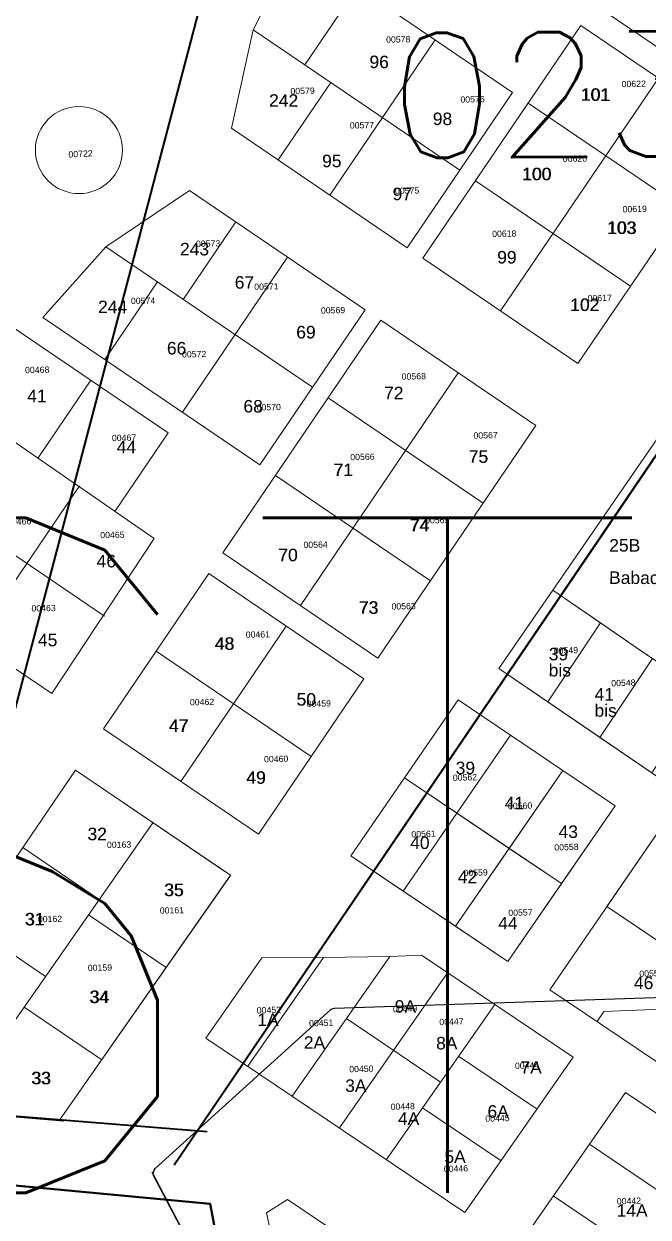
# Model space of a CAD drawing. Header units: metres. Extents: x 251686 to 255059, y 1627526 to 1631912.
# Drawn here: x 253433.3 to 253533.2, y 1629610.8 to 1629801.7 of the extents above; entities that cross this region are included whole.
import ezdxf
from ezdxf.enums import TextEntityAlignment as Align

# ---------------------------------------------------------------- set-up
doc = ezdxf.new("R2010")
doc.units = ezdxf.units.M
doc.header["$MEASUREMENT"] = 0
for name, color, linetype, lineweight in [('90kw', 7, 'Continuous', 0), ('Cotation Surface1', 1, 'Continuous', 0), ('Limite TF', 7, 'Continuous', 0)]:
    doc.layers.add(name, color=color, linetype=linetype, lineweight=lineweight)
for name, color, linetype in [('limites_parcelles', 7, 'Continuous'), ('limites_sections', 7, 'Continuous'), ('limites_tf', 7, 'Continuous'), ('numero_lot', 7, 'Continuous'), ('numero_parcelle', 7, 'Continuous')]:
    doc.layers.add(name, color=color, linetype=linetype)
doc.styles.add('Style-Arial', font='arial.ttf')
doc.styles.add('Style-ITALICS', font='ITALICS.shx')
doc.styles.add('Style-txt', font='txt.shx')
doc.styles.add('Style-WORKING', font='WORKING.shx')

# ---------------------------------------------------------------- blocks, each defined once
blk = doc.blocks.new('*U123')
at = {"layer": 'Limite TF', "color": 5, "linetype": 'Continuous', "lineweight": 30}
for p, q in [((-62.587037, 102.541689, -0.00005), (0.880096, 103.541451, -0.00005)), ((-91.699421, 77.433018, -0.00005), (-63.229048, 102.295039, -0.00005)), ((-92.28389, 76.922625, -0.00005), (-40.921564, -24.982557, -0.00005)), ((-40.946358, -24.933364, -0.00005), (-91.934646, 76.229708, -0.00005))]:
    blk.add_line(p, q, dxfattribs=at)
at = {"layer": 'Limite TF', "color": 5, "linetype": 'Continuous', "lineweight": 30, "extrusion": (0, 0, -1)}
for centre, start, end in [((62.571286, 101.541813, 0.00005), 48.870607, 89.097526), ((91.041659, 76.679792, 0.00005), 333.250948, 48.870607)]:
    blk.add_arc(centre, 1, start, end, dxfattribs=at)

msp = doc.modelspace()

# ---------------------------------------------------------------- linework, layer by layer
at = {"layer": 'Cotation Surface1', "color": 1, "linetype": 'Continuous', "lineweight": 13}
msp.add_circle((253442.150821, 1629781.510868, -0.00002), 6.966503, dxfattribs=at)
at = {"layer": 'limites_parcelles', "color": 7, "linetype": 'Continuous', "lineweight": 0}
for p, q in [((253470.020991, 1629800.768125), (253476.789866, 1629814.303794)), ((253476.789866, 1629814.303794), (253511.534969, 1629790.708295)), ((253486.713594, 1629807.55795), (253478.290781, 1629795.151255)), ((253524.694671, 1629804.738911), (253549.514046, 1629787.889263)), ((253466.554049, 1629784.99053), (253470.020991, 1629800.768125)), ((253470.020987, 1629800.767125), (253503.107145, 1629778.298618)), ((253522.441716, 1629801.429017), (253497.167244, 1629764.199955)), ((253522.443716, 1629801.42901), (253547.263091, 1629784.579362)), ((253499.124282, 1629799.133122), (253482.274634, 1629774.313747)), ((253482.427674, 1629792.342312), (253474.00084, 1629779.929632)), ((253534.852403, 1629793.00419), (253509.577932, 1629755.775127)), ((253511.534969, 1629790.708295), (253494.685321, 1629765.88892)), ((253514.017888, 1629789.018326), (253538.837263, 1629772.168679)), ((253494.685321, 1629765.88892), (253466.554049, 1629784.99053)), ((253547.263091, 1629784.579362), (253521.988619, 1629747.3503)), ((253509.338473, 1629698.538998), (253566.49598, 1629781.637291)), ((253446.435491, 1629766.022986), (253459.818197, 1629775.064766)), ((253459.818197, 1629775.064766), (253487.949469, 1629755.963155)), ((253505.593061, 1629776.607639), (253530.412436, 1629759.757991)), ((253467.264988, 1629770.003868), (253458.841171, 1629757.596177)), ((253436.354718, 1629754.73928), (253446.435491, 1629766.022986)), ((253446.433484, 1629766.020993), (253479.522646, 1629743.553475)), ((253475.538782, 1629764.387983), (253458.689134, 1629739.568608)), ((253497.167237, 1629764.197955), (253521.986612, 1629747.348307)), ((253454.704278, 1629760.405119), (253446.278447, 1629747.993435)), ((253487.949469, 1629755.963155), (253471.099822, 1629731.14378)), ((253471.099822, 1629731.14378), (253436.354718, 1629754.73928)), ((253465.158921, 1629717.045121), (253490.433392, 1629754.274183)), ((253490.433392, 1629754.274183), (253515.252767, 1629737.424536)), ((253509.338473, 1629698.538998), (253548.736301, 1629755.817428)), ((253431.618797, 1629753.106355), (253456.438172, 1629736.256707)), ((253444.02848, 1629744.680531), (253435.603657, 1629732.270843)), ((253477.568605, 1629708.619297), (253502.843076, 1629745.848359)), ((253506.822936, 1629725.012866), (253482.013561, 1629741.862478)), ((253515.252767, 1629737.424536), (253489.968296, 1629700.195509)), ((253429.807804, 1629736.202778), (253454.187181, 1629719.354717)), ((253456.439168, 1629736.255703), (253447.909789, 1629723.692392)), ((253498.395116, 1629712.60419), (253473.585741, 1629729.453801)), ((253442.217488, 1629727.776954), (253425.36784, 1629702.957579)), ((253421.380987, 1629723.795098), (253446.210362, 1629706.945414)), ((253454.187181, 1629719.354717), (253437.787531, 1629694.533719)), ((253489.968296, 1629700.195509), (253465.158921, 1629717.045121)), ((253446.056307, 1629688.912852), (253462.905955, 1629713.732227)), ((253462.906958, 1629713.733224), (253487.726333, 1629696.883576)), ((253412.958156, 1629711.383403), (253437.787531, 1629694.533719)), ((253517.974369, 1629711.094714), (253520.518081, 1629709.344353)), ((253517.974369, 1629711.094714), (253533.020396, 1629700.742891)), ((253458.466994, 1629680.488025), (253475.316642, 1629705.3074)), ((253525.614385, 1629705.838304), (253517.141973, 1629693.214417)), ((253454.481131, 1629701.32254), (253479.300506, 1629684.472892)), ((253580.015877, 1629669.20456), (253533.020396, 1629700.742891)), ((253533.934756, 1629700.129195), (253525.477006, 1629687.527153)), ((253487.726333, 1629696.883576), (253470.876685, 1629672.064201)), ((253570.799451, 1629656.602177), (253509.338473, 1629698.538998)), ((253485.665668, 1629668.570482), (253502.821195, 1629693.512001)), ((253502.821195, 1629693.512001), (253527.927647, 1629676.598764)), ((253470.876685, 1629672.064201), (253446.05731, 1629688.913849)), ((253494.034485, 1629662.932736), (253511.190013, 1629687.874255)), ((253570.799451, 1629656.602177), (253525.216609, 1629687.705116)), ((253405.800125, 1629629.615694), (253441.569436, 1629682.303996)), ((253441.569436, 1629682.303996), (253465.801268, 1629665.859471)), ((253441.569436, 1629682.303996), (253466.389642, 1629665.460181)), ((253502.403302, 1629657.29499), (253519.55883, 1629682.23651)), ((253494.243431, 1629681.041241), (253519.349884, 1629664.128005)), ((253510.77212, 1629651.657245), (253527.927647, 1629676.598764)), ((253453.973109, 1629673.875194), (253421.743257, 1629627.683165)), ((253517.467174, 1629647.147048), (253534.622701, 1629672.088568)), ((253433.145601, 1629669.891305), (253445.393694, 1629661.579065)), ((253485.665668, 1629668.570482), (253510.77212, 1629651.657245)), ((253466.389642, 1629665.460181), (253439.057336, 1629626.287694)), ((253466.382796, 1629665.45037), (253439.057336, 1629626.287694)), ((253443.677808, 1629659.119239), (253456.088503, 1629650.696412)), ((253526.616788, 1629660.449192), (253563.560813, 1629635.561445)), ((253424.72277, 1629657.47961), (253436.810257, 1629649.27695)), ((253481.290547, 1629652.284644), (253469.160956, 1629634.910445)), ((253491.870291, 1629652.456177), (253476.275103, 1629630.117922)), ((253501.138117, 1629649.867209), (253483.807729, 1629625.043486)), ((253517.467174, 1629647.147048), (253554.540843, 1629622.171965)), ((253433.376483, 1629644.356306), (253445.787177, 1629635.933478)), ((253508.670743, 1629644.792773), (253491.340355, 1629619.96905)), ((253484.940297, 1629642.529784), (253500.005549, 1629632.380911)), ((253462.465288, 1629639.421055), (253503.894732, 1629611.511656)), ((253502.893947, 1629636.518198), (253515.448324, 1629628.060805)), ((253529.594705, 1629630.697117), (253512.264317, 1629605.873394)), ((253529.594705, 1629630.697117), (253623.333241, 1629567.549124)), ((253405.380902, 1629629.000202), (253439.751154, 1629626.236191)), ((253497.117151, 1629628.243624), (253509.671528, 1629619.78623)), ((253523.817909, 1629622.422542), (253536.372286, 1629613.965149)), ((253472.171783, 1629611.452691), (253475.486884, 1629613.556357)), ((253475.486884, 1629613.556357), (253517.387325, 1629585.564088)), ((253518.041113, 1629614.147968), (253530.59549, 1629605.690574)), ((253519.694295, 1629396.460732), (253472.171783, 1629611.452691))]:
    msp.add_line(p, q, dxfattribs=at)
at = {"layer": 'limites_parcelles', "color": 7, "lineweight": 0, "flags": 128}
for points in [[(253509.338473, 1629698.538998), (253517.141973, 1629693.214417), (253525.614385, 1629705.838304), (253520.518203, 1629709.34453), (253520.518081, 1629709.344353), (253517.974575, 1629711.094572), (253509.338473, 1629698.538998)], [(253525.216476, 1629687.704921), (253525.216609, 1629687.705116), (253525.477137, 1629687.527348), (253533.934756, 1629700.129195), (253533.934791, 1629700.129247), (253533.020396, 1629700.742891), (253525.614385, 1629705.838304), (253517.141973, 1629693.214417), (253525.216476, 1629687.704921)], [(253525.477138, 1629687.527347), (253533.8124, 1629681.839875), (253542.313064, 1629694.506648), (253533.934791, 1629700.129247), (253533.934756, 1629700.129195), (253525.477137, 1629687.527348), (253525.477138, 1629687.527347)]]:
    msp.add_lwpolyline(points, close=True, dxfattribs=at)
at = {"layer": 'limites_parcelles', "color": 7, "linetype": 'Continuous', "lineweight": 0, "flags": 128}
msp.add_lwpolyline([(253496.953904, 1629652.685949), (253521.22512, 1629636.335379), (253503.894732, 1629611.511656), (253462.465288, 1629639.421055), (253471.418081, 1629652.244868), (253481.290547, 1629652.284644), (253491.870291, 1629652.456177), (253496.953904, 1629652.685949)], close=True, dxfattribs=at)
msp.add_lwpolyline([(253568.202059, 1629649.467466), (253554.096803, 1629644.455016), (253545.825239, 1629644.45135), (253526.139929, 1629643.673733), (253525.042144, 1629642.044086)], dxfattribs=at)
at = {"layer": 'limites_parcelles', "color": 7, "linetype": 'Continuous', "lineweight": 0}
for p in [(253529.411172, 1629727.721899), (253529.411172, 1629727.721899), (253529.411172, 1629727.721899), (253529.411172, 1629727.721899), (253529.411172, 1629727.721899), (253523.692773, 1629719.408811), (253523.692773, 1629719.408811), (253523.692773, 1629719.408811), (253523.692773, 1629719.408811), (253523.692773, 1629719.408811), (253517.974369, 1629711.094714), (253517.974369, 1629711.094714), (253517.974369, 1629711.094714), (253517.974369, 1629711.094714), (253517.974369, 1629711.094714), (253533.020396, 1629700.742891)]:
    msp.add_point(p, dxfattribs=at)
at = {"layer": 'limites_parcelles', "color": 7, "lineweight": 0}
for points in [[(253502.821195, 1629693.512001), (253494.243431, 1629681.041241), (253502.612249, 1629675.403496), (253511.190013, 1629687.874255)], [(253510.981066, 1629669.76575), (253519.55883, 1629682.23651), (253511.190013, 1629687.874255), (253502.612249, 1629675.403496)], [(253519.349884, 1629664.128005), (253527.927647, 1629676.598764), (253519.55883, 1629682.23651), (253510.981066, 1629669.76575)], [(253494.243431, 1629681.041241), (253485.665668, 1629668.570482), (253494.034485, 1629662.932736), (253502.612249, 1629675.403496)], [(253502.612249, 1629675.403496), (253494.034485, 1629662.932736), (253502.403302, 1629657.29499), (253510.981066, 1629669.76575)], [(253534.622701, 1629672.088568), (253526.616788, 1629660.449192), (253539.170014, 1629651.992574), (253547.175927, 1629663.63195)], [(253510.77212, 1629651.657245), (253519.349884, 1629664.128005), (253510.981066, 1629669.76575), (253502.403302, 1629657.29499)]]:
    msp.add_3dface(points, dxfattribs=at)
at = {"layer": 'limites_sections', "color": 112, "linetype": 'Continuous', "lineweight": 40, "flags": 128}
for points in [[(253292.368569, 1629875.259507), (253349.874626, 1629905.007271), (253520.677582, 1630008.003458), (253667.019158, 1630061.048467), (253786.496524, 1630083.300136), (253799.369555, 1630038.162516), (253856.42032, 1629838.716605), (253798.767932, 1629726.383844), (253582.750222, 1629367.142066), (253514.635914, 1629393.291819), (253503.680442, 1629399.747351), (253463.160636, 1629612.887361), (253394.946971, 1629619.275828), (253335.500213, 1629603.463117), (253325.488232, 1629598.583625), (253296.433833, 1629591.041829)], [(253296.433833, 1629591.041829), (253325.488232, 1629598.583625), (253335.489313, 1629603.43379), (253394.946971, 1629619.275828), (253463.160636, 1629612.887361), (253503.680442, 1629399.747351), (253514.635914, 1629393.291819), (253582.750222, 1629367.142066), (253645.724376, 1629332.796864), (253610.604382, 1629237.232821), (253568.742349, 1629208.536363), (253491.693527, 1628988.971109)]]:
    msp.add_lwpolyline(points, dxfattribs=at)
at = {"layer": 'limites_tf', "color": 5, "linetype": 'Continuous', "lineweight": 40}
for p, q in [((253630.604444, 1629874.22494), (253457.380163, 1629619.083327)), ((253431.745376, 1629691.175495), (253479.239529, 1629871.862331)), ((253626.469739, 1629868.134942), (253457.380163, 1629619.083327)), ((253462.67462, 1629624.38348), (253398.142969, 1629629.586318)), ((253405.380902, 1629629.000202), (253439.751154, 1629626.236191))]:
    msp.add_line(p, q, dxfattribs=at)

# ---------------------------------------------------------------- block references
at = {"layer": 'limites_tf', "color": 5, "linetype": 'Continuous', "lineweight": 30, "rotation": 1.03}
msp.add_blockref('*U123', (253547.439401, 1629542.77068, 0.00005), dxfattribs=at)

# ---------------------------------------------------------------- texts
at = {"layer": '90kw', "color": 7, "linetype": 'Continuous', "lineweight": 0, "insert": (252408.858466, 1629604.350908), "char_height": 108, "attachment_point": 7, "line_spacing_factor": 0.72, "style": 'Style-WORKING'}
msp.add_mtext('\\FSTANDARD;\\T1.000;RUFISQUE OUEST', dxfattribs=at)
at = {"layer": 'limites_sections', "color": 3, "lineweight": 30, "style": 'Style-txt'}
msp.add_text('023', height=19.99996, rotation=0.3742, dxfattribs=at).set_placement((253517.370315, 1629790.38977), align=Align.MIDDLE_CENTER)
at = {"layer": 'numero_lot', "color": 7, "linetype": 'Continuous', "lineweight": 0, "style": 'Style-Arial'}
for s, p in [('39', (253502.420845, 1629683.64708)), ('41', (253510.264612, 1629678.027049)), ('43', (253518.884841, 1629673.440439)), ('40', (253495.138438, 1629671.677049)), ('42', (253502.76231, 1629666.193597)), ('44', (253509.230999, 1629658.807373)), ('46', (253530.941884, 1629649.256543)), ('9A', (253492.670084, 1629645.479643)), ('1A', (253470.681468, 1629643.363133)), ('2A', (253478.125154, 1629639.698246)), ('8A', (253499.296931, 1629639.600001)), ('7A', (253512.78876, 1629635.705362)), ('3A', (253484.747321, 1629632.810196)), ('6A', (253507.513469, 1629628.670835)), ('4A', (253493.1917, 1629627.527177)), ('5A', (253500.624154, 1629621.442111))]:
    msp.add_text(s, height=2, rotation=359.73413, dxfattribs=at).set_placement(p, align=Align.TOP_LEFT)
at = {"layer": 'numero_lot', "color": 7, "linetype": 'Continuous', "lineweight": 13, "style": 'Style-Arial'}
msp.add_text('14A', height=2, rotation=359.73413, dxfattribs=at).set_placement((253528.17171, 1629612.831313), align=Align.TOP_LEFT)
at = {"layer": 'numero_lot', "color": 7, "linetype": 'Continuous', "lineweight": 0, "char_height": 2, "attachment_point": 1}
for s, insert, rotation, line_spacing_factor, style in [('\\fArial|b0|i0|c00|p39;96', (253488.619221, 1629796.623003), 359.79327628, 0.6, 'Style-ITALICS'), ('\\fArial|b0|i0|c00|p39;96', (253488.634221, 1629796.622949), 359.79327628, 0.6, 'Style-ITALICS'), ('\\fArial|b0|i0|c00|p39;96', (253488.634221, 1629796.622949), 359.79327628, 0.6, 'Style-ITALICS'), ('\\fArial|b0|i0|c00|p39;96', (253488.634221, 1629796.622949), 359.79327628, 0.6, 'Style-ITALICS'), ('\\fArial|b0|i0|c00|p39;96', (253488.634221, 1629796.622949), 359.79327628, 0.6, 'Style-ITALICS'), ('\\fArial|b0|i0|c00|p39;242', (253472.558808, 1629790.443901), 359.79327628, 0.6, 'Style-ITALICS'), ('\\fArial|b0|i0|c00|p39;242', (253472.558808, 1629790.443901), 359.79327628, 0.6, 'Style-ITALICS'), ('\\fArial|b0|i0|c00|p39;242', (253472.558808, 1629790.443901), 359.79327628, 0.6, 'Style-ITALICS'), ('\\fArial|b0|i0|c00|p39;242', (253472.558808, 1629790.443901), 359.79327628, 0.6, 'Style-ITALICS'), ('\\fArial|b0|i0|c00|p39;242', (253472.578808, 1629790.443829), 359.79327628, 0.6, 'Style-ITALICS'), ('\\fArial|b0|i0|c00|p39;101', (253522.426613, 1629791.398005), 359.79327628, 0.6, 'Style-ITALICS'), ('\\fArial|b0|i0|c00|p39;101', (253522.426613, 1629791.398005), 359.79327628, 0.6, 'Style-ITALICS'), ('\\fArial|b0|i0|c00|p39;101', (253522.426613, 1629791.398005), 359.79327628, 0.6, 'Style-ITALICS'), ('\\fArial|b0|i0|c00|p39;101', (253522.426613, 1629791.398005), 359.79327628, 0.6, 'Style-ITALICS'), ('\\fArial|b0|i0|c00|p39;101', (253522.51828, 1629791.397674), 359.79327628, 0.6, 'Style-ITALICS'), ('\\fArial|b0|i0|c00|p39;98', (253498.757331, 1629787.515369), 359.79327628, 0.6, 'Style-ITALICS'), ('\\fArial|b0|i0|c00|p39;98', (253498.758998, 1629787.515363), 359.79327628, 0.6, 'Style-ITALICS'), ('\\fArial|b0|i0|c00|p39;98', (253498.758998, 1629787.515363), 359.79327628, 0.6, 'Style-ITALICS'), ('\\fArial|b0|i0|c00|p39;98', (253498.758998, 1629787.515363), 359.79327628, 0.6, 'Style-ITALICS'), ('\\fArial|b0|i0|c00|p39;98', (253498.758998, 1629787.515363), 359.79327628, 0.6, 'Style-ITALICS'), ('\\fArial|b0|i0|c00|p39;95', (253481.053473, 1629780.775194), 359.79327628, 0.6, 'Style-ITALICS'), ('\\fArial|b0|i0|c00|p39;95', (253481.05514, 1629780.775188), 359.79327628, 0.6, 'Style-ITALICS'), ('\\fArial|b0|i0|c00|p39;95', (253481.05514, 1629780.775188), 359.79327628, 0.6, 'Style-ITALICS'), ('\\fArial|b0|i0|c00|p39;95', (253481.05514, 1629780.775188), 359.79327628, 0.6, 'Style-ITALICS'), ('\\fArial|b0|i0|c00|p39;95', (253481.05514, 1629780.775188), 359.79327628, 0.6, 'Style-ITALICS'), ('\\fArial|b0|i0|c00|p39;100', (253513.042955, 1629778.694775), 359.79327628, 0.6, 'Style-ITALICS'), ('\\fArial|b0|i0|c00|p39;100', (253513.042955, 1629778.694775), 359.79327628, 0.6, 'Style-ITALICS'), ('\\fArial|b0|i0|c00|p39;100', (253513.042955, 1629778.694775), 359.79327628, 0.6, 'Style-ITALICS'), ('\\fArial|b0|i0|c00|p39;100', (253513.042955, 1629778.694775), 359.79327628, 0.6, 'Style-ITALICS'), ('\\fArial|b0|i0|c00|p39;100', (253513.114622, 1629778.694517), 359.79327628, 0.6, 'Style-ITALICS'), ('\\fArial|b0|i0|c00|p39;97', (253492.33196, 1629775.490471), 359.79327628, 0.6, 'Style-ITALICS'), ('\\fArial|b0|i0|c00|p39;97', (253492.333627, 1629775.490465), 359.79327628, 0.6, 'Style-ITALICS'), ('\\fArial|b0|i0|c00|p39;97', (253492.333627, 1629775.490465), 359.79327628, 0.6, 'Style-ITALICS'), ('\\fArial|b0|i0|c00|p39;97', (253492.333627, 1629775.490465), 359.79327628, 0.6, 'Style-ITALICS'), ('\\fArial|b0|i0|c00|p39;97', (253492.333627, 1629775.490465), 359.79327628, 0.6, 'Style-ITALICS'), ('\\fArial|b0|i0|c00|p39;103', (253526.621962, 1629770.093732), 359.79327628, 0.6, 'Style-ITALICS'), ('\\fArial|b0|i0|c00|p39;103', (253526.621962, 1629770.093732), 359.79327628, 0.6, 'Style-ITALICS'), ('\\fArial|b0|i0|c00|p39;103', (253526.621962, 1629770.093732), 359.79327628, 0.6, 'Style-ITALICS'), ('\\fArial|b0|i0|c00|p39;103', (253526.621962, 1629770.093732), 359.79327628, 0.6, 'Style-ITALICS'), ('\\fArial|b0|i0|c00|p39;103', (253526.728629, 1629770.093347), 359.79327628, 0.6, 'Style-ITALICS'), ('\\fArial|b0|i0|c00|p39;243', (253458.313958, 1629766.668137), 359.79327628, 0.6, 'Style-ITALICS'), ('\\fArial|b0|i0|c00|p39;243', (253458.313958, 1629766.668137), 359.79327628, 0.6, 'Style-ITALICS'), ('\\fArial|b0|i0|c00|p39;243', (253458.313958, 1629766.668137), 359.79327628, 0.6, 'Style-ITALICS'), ('\\fArial|b0|i0|c00|p39;243', (253458.313958, 1629766.668137), 359.79327628, 0.6, 'Style-ITALICS'), ('\\fArial|b0|i0|c00|p39;99', (253509.057595, 1629765.367066), 359.79327628, 0.6, 'Style-ITALICS'), ('\\fArial|b0|i0|c00|p39;99', (253509.072595, 1629765.367012), 359.79327628, 0.6, 'Style-ITALICS'), ('\\fArial|b0|i0|c00|p39;99', (253509.072595, 1629765.367012), 359.79327628, 0.6, 'Style-ITALICS'), ('\\fArial|b0|i0|c00|p39;99', (253509.072595, 1629765.367012), 359.79327628, 0.6, 'Style-ITALICS'), ('\\fArial|b0|i0|c00|p39;99', (253509.072595, 1629765.367012), 359.79327628, 0.6, 'Style-ITALICS'), ('\\fArial|b0|i0|c00|p39;67', (253467.074398, 1629761.335498), 359.79327628, 0.6, 'Style-ITALICS'), ('\\fArial|b0|i0|c00|p39;67', (253467.074398, 1629761.335498), 359.79327628, 0.6, 'Style-ITALICS'), ('\\fArial|b0|i0|c00|p39;67', (253467.074398, 1629761.335498), 359.79327628, 0.6, 'Style-ITALICS'), ('\\fArial|b0|i0|c00|p39;67', (253467.074398, 1629761.335498), 359.79327628, 0.6, 'Style-ITALICS'), ('\\fArial|b0|i0|c00|p39;244', (253445.204646, 1629757.417369), 359.79327628, 0.6, 'Style-ITALICS'), ('\\fArial|b0|i0|c00|p39;244', (253445.204646, 1629757.417369), 359.79327628, 0.6, 'Style-ITALICS'), ('\\fArial|b0|i0|c00|p39;244', (253445.204646, 1629757.417369), 359.79327628, 0.6, 'Style-ITALICS'), ('\\fArial|b0|i0|c00|p39;244', (253445.204646, 1629757.417369), 359.79327628, 0.6, 'Style-ITALICS'), ('\\fArial|b0|i0|c00|p39;102', (253520.729438, 1629757.76691), 359.79327628, 0.6, 'Style-ITALICS'), ('\\fArial|b0|i0|c00|p39;102', (253520.729438, 1629757.76691), 359.79327628, 0.6, 'Style-ITALICS'), ('\\fArial|b0|i0|c00|p39;102', (253520.729438, 1629757.76691), 359.79327628, 0.6, 'Style-ITALICS'), ('\\fArial|b0|i0|c00|p39;102', (253520.729438, 1629757.76691), 359.79327628, 0.6, 'Style-ITALICS'), ('\\fArial|b0|i0|c00|p39;102', (253520.766105, 1629757.766778), 359.79327628, 0.6, 'Style-ITALICS'), ('\\fArial|b0|i0|c00|p39;69', (253476.908124, 1629753.37497), 359.79327628, 0.6, 'Style-ITALICS'), ('\\fArial|b0|i0|c00|p39;69', (253476.923123, 1629753.374916), 359.79327628, 0.6, 'Style-ITALICS'), ('\\fArial|b0|i0|c00|p39;69', (253476.923123, 1629753.374916), 359.79327628, 0.6, 'Style-ITALICS'), ('\\fArial|b0|i0|c00|p39;69', (253476.923123, 1629753.374916), 359.79327628, 0.6, 'Style-ITALICS'), ('\\fArial|b0|i0|c00|p39;69', (253476.923123, 1629753.374916), 359.79327628, 0.6, 'Style-ITALICS'), ('\\fArial|b0|i0|c00|p39;66', (253456.22273, 1629750.808578), 359.79327628, 0.6, 'Style-ITALICS'), ('\\fArial|b0|i0|c00|p39;66', (253456.22273, 1629750.808578), 359.79327628, 0.6, 'Style-ITALICS'), ('\\fArial|b0|i0|c00|p39;66', (253456.22273, 1629750.808578), 359.79327628, 0.6, 'Style-ITALICS'), ('\\fArial|b0|i0|c00|p39;66', (253456.22273, 1629750.808578), 359.79327628, 0.6, 'Style-ITALICS'), ('\\fArial|b0|i0|c00|p39;41', (253433.874045, 1629743.172152), 359.79327628, 0.6, 'Style-ITALICS'), ('\\fArial|b0|i0|c00|p39;41', (253433.874045, 1629743.172152), 359.79327628, 0.6, 'Style-ITALICS'), ('\\fArial|b0|i0|c00|p39;41', (253433.874045, 1629743.172152), 359.79327628, 0.6, 'Style-ITALICS'), ('\\fArial|b0|i0|c00|p39;41', (253433.874045, 1629743.172152), 359.79327628, 0.6, 'Style-ITALICS'), ('\\fArial|b0|i0|c00|p39;72', (253490.965009, 1629743.639196), 359.79327628, 0.6, 'Style-ITALICS'), ('\\fArial|b0|i0|c00|p39;72', (253490.966676, 1629743.63919), 359.79327628, 0.6, 'Style-ITALICS'), ('\\fArial|b0|i0|c00|p39;72', (253490.966676, 1629743.63919), 359.79327628, 0.6, 'Style-ITALICS'), ('\\fArial|b0|i0|c00|p39;72', (253490.966676, 1629743.63919), 359.79327628, 0.6, 'Style-ITALICS'), ('\\fArial|b0|i0|c00|p39;72', (253490.966676, 1629743.63919), 359.79327628, 0.6, 'Style-ITALICS'), ('\\fArial|b0|i0|c00|p39;68', (253468.467866, 1629741.519342), 359.79327628, 0.6, 'Style-ITALICS'), ('\\fArial|b0|i0|c00|p39;68', (253468.467866, 1629741.519342), 359.79327628, 0.6, 'Style-ITALICS'), ('\\fArial|b0|i0|c00|p39;68', (253468.467866, 1629741.519342), 359.79327628, 0.6, 'Style-ITALICS'), ('\\fArial|b0|i0|c00|p39;68', (253468.467866, 1629741.519342), 359.79327628, 0.6, 'Style-ITALICS'), ('\\fArial|b0|i0|c00|p39;44', (253448.185964, 1629734.995468), 359.79327628, 0.6, 'Style-ITALICS'), ('\\fArial|b0|i0|c00|p39;44', (253448.185964, 1629734.995468), 359.79327628, 0.6, 'Style-ITALICS'), ('\\fArial|b0|i0|c00|p39;44', (253448.185964, 1629734.995468), 359.79327628, 0.6, 'Style-ITALICS'), ('\\fArial|b0|i0|c00|p39;44', (253448.185964, 1629734.995468), 359.79327628, 0.6, 'Style-ITALICS'), ('\\fArial|b0|i0|c00|p39;75', (253504.50403, 1629733.465286), 359.79327628, 0.6, 'Style-ITALICS'), ('\\fArial|b0|i0|c00|p39;75', (253504.50403, 1629733.465286), 359.79327628, 0.6, 'Style-ITALICS'), ('\\fArial|b0|i0|c00|p39;75', (253504.50403, 1629733.465286), 359.79327628, 0.6, 'Style-ITALICS'), ('\\fArial|b0|i0|c00|p39;75', (253504.50403, 1629733.465286), 359.79327628, 0.6, 'Style-ITALICS'), ('\\fArial|b0|i0|c00|p39;75', (253504.537362, 1629733.465166), 359.79327628, 0.6, 'Style-ITALICS'), ('\\fArial|b0|i0|c00|p39;71', (253482.873094, 1629731.341307), 359.79327628, 0.6, 'Style-ITALICS'), ('\\fArial|b0|i0|c00|p39;71', (253482.873094, 1629731.341307), 359.79327628, 0.6, 'Style-ITALICS'), ('\\fArial|b0|i0|c00|p39;71', (253482.873094, 1629731.341307), 359.79327628, 0.6, 'Style-ITALICS'), ('\\fArial|b0|i0|c00|p39;71', (253482.873094, 1629731.341307), 359.79327628, 0.6, 'Style-ITALICS'), ('\\fArial|b0|i0|c00|p39;71', (253482.926427, 1629731.341115), 359.79327628, 0.6, 'Style-ITALICS'), ('\\fArial|b0|i0|c00|p39;74', (253495.063578, 1629722.493271), 359.79327628, 0.6, 'Style-ITALICS'), ('\\fArial|b0|i0|c00|p39;74', (253495.063578, 1629722.493271), 359.79327628, 0.6, 'Style-ITALICS'), ('\\fArial|b0|i0|c00|p39;74', (253495.063578, 1629722.493271), 359.79327628, 0.6, 'Style-ITALICS'), ('\\fArial|b0|i0|c00|p39;74', (253495.063578, 1629722.493271), 359.79327628, 0.6, 'Style-ITALICS'), ('\\fArial|b0|i0|c00|p39;74', (253495.145244, 1629722.492977), 359.79327628, 0.6, 'Style-ITALICS'), ('\\fArial|b0|i0|c00|p39;70', (253474.03415, 1629717.726106), 359.79327628, 0.6, 'Style-ITALICS'), ('\\fArial|b0|i0|c00|p39;70', (253474.03415, 1629717.726106), 359.79327628, 0.6, 'Style-ITALICS'), ('\\fArial|b0|i0|c00|p39;70', (253474.03415, 1629717.726106), 359.79327628, 0.6, 'Style-ITALICS'), ('\\fArial|b0|i0|c00|p39;70', (253474.03415, 1629717.726106), 359.79327628, 0.6, 'Style-ITALICS'), ('\\fArial|b0|i0|c00|p39;70', (253474.067482, 1629717.725986), 359.79327628, 0.6, 'Style-ITALICS'), ('25B\\P\\PBabacar DIOP', (253526.990194, 1629719.270669), 359.73414657, 0.776524, 'Style-Arial'), ('\\fArial|b0|i0|c00|p39;46', (253444.976752, 1629716.739927), 359.79327628, 0.6, 'Style-ITALICS'), ('\\fArial|b0|i0|c00|p39;46', (253444.976752, 1629716.739927), 359.79327628, 0.6, 'Style-ITALICS'), ('\\fArial|b0|i0|c00|p39;46', (253444.976752, 1629716.739927), 359.79327628, 0.6, 'Style-ITALICS'), ('\\fArial|b0|i0|c00|p39;46', (253444.976752, 1629716.739927), 359.79327628, 0.6, 'Style-ITALICS'), ('\\fArial|b0|i0|c00|p39;73', (253486.91684, 1629709.315576), 359.79327628, 0.6, 'Style-ITALICS'), ('\\fArial|b0|i0|c00|p39;73', (253486.91684, 1629709.315576), 359.79327628, 0.6, 'Style-ITALICS'), ('\\fArial|b0|i0|c00|p39;73', (253486.91684, 1629709.315576), 359.79327628, 0.6, 'Style-ITALICS'), ('\\fArial|b0|i0|c00|p39;73', (253486.91684, 1629709.315576), 359.79327628, 0.6, 'Style-ITALICS'), ('\\fArial|b0|i0|c00|p39;73', (253486.985172, 1629709.31533), 359.79327628, 0.6, 'Style-ITALICS'), ('\\fArial|b0|i0|c00|p39;45', (253435.591292, 1629704.116704), 359.79327628, 0.6, 'Style-ITALICS'), ('\\fArial|b0|i0|c00|p39;45', (253435.591292, 1629704.116704), 359.79327628, 0.6, 'Style-ITALICS'), ('\\fArial|b0|i0|c00|p39;45', (253435.591292, 1629704.116704), 359.79327628, 0.6, 'Style-ITALICS'), ('\\fArial|b0|i0|c00|p39;45', (253435.591292, 1629704.116704), 359.79327628, 0.6, 'Style-ITALICS'), ('\\fArial|b0|i0|c00|p39;48', (253463.86685, 1629703.547693), 359.79327628, 0.6, 'Style-ITALICS'), ('\\fArial|b0|i0|c00|p39;48', (253463.86685, 1629703.547693), 359.79327628, 0.6, 'Style-ITALICS'), ('\\fArial|b0|i0|c00|p39;48', (253463.86685, 1629703.547693), 359.79327628, 0.6, 'Style-ITALICS'), ('\\fArial|b0|i0|c00|p39;48', (253463.86685, 1629703.547693), 359.79327628, 0.6, 'Style-ITALICS'), ('\\fArial|b0|i0|c00|p39;48', (253463.935183, 1629703.547447), 359.79327628, 0.6, 'Style-ITALICS'), ('39\\Pbis', (253517.314413, 1629701.861689), 359.73414657, 0.776524, 'Style-Arial'), ('41\\Pbis', (253524.647858, 1629695.424181), 359.73414657, 0.776524, 'Style-Arial'), ('\\fArial|b0|i0|c00|p39;50', (253476.956312, 1629694.614413), 359.79327628, 0.6, 'Style-ITALICS'), ('\\fArial|b0|i0|c00|p39;50', (253476.956312, 1629694.614413), 359.79327628, 0.6, 'Style-ITALICS'), ('\\fArial|b0|i0|c00|p39;50', (253476.956312, 1629694.614413), 359.79327628, 0.6, 'Style-ITALICS'), ('\\fArial|b0|i0|c00|p39;50', (253476.956312, 1629694.614413), 359.79327628, 0.6, 'Style-ITALICS'), ('\\fArial|b0|i0|c00|p39;50', (253476.989645, 1629694.614293), 359.79327628, 0.6, 'Style-ITALICS'), ('\\fArial|b0|i0|c00|p39;47', (253456.534434, 1629690.40306), 359.79327628, 0.6, 'Style-ITALICS'), ('\\fArial|b0|i0|c00|p39;47', (253456.534434, 1629690.40306), 359.79327628, 0.6, 'Style-ITALICS'), ('\\fArial|b0|i0|c00|p39;47', (253456.534434, 1629690.40306), 359.79327628, 0.6, 'Style-ITALICS'), ('\\fArial|b0|i0|c00|p39;47', (253456.534434, 1629690.40306), 359.79327628, 0.6, 'Style-ITALICS'), ('\\fArial|b0|i0|c00|p39;47', (253456.602767, 1629690.402813), 359.79327628, 0.6, 'Style-ITALICS'), ('\\fArial|b0|i0|c00|p39;49', (253468.914967, 1629682.107342), 359.79327628, 0.6, 'Style-ITALICS'), ('\\fArial|b0|i0|c00|p39;49', (253468.914967, 1629682.107342), 359.79327628, 0.6, 'Style-ITALICS'), ('\\fArial|b0|i0|c00|p39;49', (253468.914967, 1629682.107342), 359.79327628, 0.6, 'Style-ITALICS'), ('\\fArial|b0|i0|c00|p39;49', (253468.914967, 1629682.107342), 359.79327628, 0.6, 'Style-ITALICS'), ('\\fArial|b0|i0|c00|p39;49', (253468.969967, 1629682.107144), 359.79327628, 0.6, 'Style-ITALICS'), ('\\fArial|b0|i0|c00|p39;32', (253443.500914, 1629673.075967), 359.79327628, 0.6, 'Style-ITALICS'), ('\\fArial|b0|i0|c00|p39;32', (253443.500914, 1629673.075967), 359.79327628, 0.6, 'Style-ITALICS'), ('\\fArial|b0|i0|c00|p39;32', (253443.500914, 1629673.075967), 359.79327628, 0.6, 'Style-ITALICS'), ('\\fArial|b0|i0|c00|p39;32', (253443.500914, 1629673.075967), 359.79327628, 0.6, 'Style-ITALICS'), ('\\fArial|b0|i0|c00|p39;32', (253443.534247, 1629673.075847), 359.79327628, 0.6, 'Style-ITALICS'), ('\\fArial|b0|i0|c00|p39;35', (253455.7717, 1629664.132641), 359.79327628, 0.6, 'Style-ITALICS'), ('\\fArial|b0|i0|c00|p39;35', (253455.7717, 1629664.132641), 359.79327628, 0.6, 'Style-ITALICS'), ('\\fArial|b0|i0|c00|p39;35', (253455.7717, 1629664.132641), 359.79327628, 0.6, 'Style-ITALICS'), ('\\fArial|b0|i0|c00|p39;35', (253455.7717, 1629664.132641), 359.79327628, 0.6, 'Style-ITALICS'), ('\\fArial|b0|i0|c00|p39;35', (253455.840032, 1629664.132394), 359.79327628, 0.6, 'Style-ITALICS'), ('\\fArial|b0|i0|c00|p39;31', (253433.487515, 1629659.446003), 359.79327628, 0.6, 'Style-ITALICS'), ('\\fArial|b0|i0|c00|p39;31', (253433.487515, 1629659.446003), 359.79327628, 0.6, 'Style-ITALICS'), ('\\fArial|b0|i0|c00|p39;31', (253433.487515, 1629659.446003), 359.79327628, 0.6, 'Style-ITALICS'), ('\\fArial|b0|i0|c00|p39;31', (253433.487515, 1629659.446003), 359.79327628, 0.6, 'Style-ITALICS'), ('\\fArial|b0|i0|c00|p39;31', (253433.575847, 1629659.445684), 359.79327628, 0.6, 'Style-ITALICS'), ('\\fArial|b0|i0|c00|p39;34', (253443.811059, 1629647.014679), 359.79327628, 0.6, 'Style-ITALICS'), ('\\fArial|b0|i0|c00|p39;34', (253443.811059, 1629647.014679), 359.79327628, 0.6, 'Style-ITALICS'), ('\\fArial|b0|i0|c00|p39;34', (253443.811059, 1629647.014679), 359.79327628, 0.6, 'Style-ITALICS'), ('\\fArial|b0|i0|c00|p39;34', (253443.811059, 1629647.014679), 359.79327628, 0.6, 'Style-ITALICS'), ('\\fArial|b0|i0|c00|p39;34', (253443.927725, 1629647.014258), 359.79327628, 0.6, 'Style-ITALICS'), ('\\fArial|b0|i0|c00|p39;33', (253434.508967, 1629634.018152), 359.79327628, 0.6, 'Style-ITALICS'), ('\\fArial|b0|i0|c00|p39;33', (253434.508967, 1629634.018152), 359.79327628, 0.6, 'Style-ITALICS'), ('\\fArial|b0|i0|c00|p39;33', (253434.508967, 1629634.018152), 359.79327628, 0.6, 'Style-ITALICS'), ('\\fArial|b0|i0|c00|p39;33', (253434.508967, 1629634.018152), 359.79327628, 0.6, 'Style-ITALICS'), ('\\fArial|b0|i0|c00|p39;33', (253434.6123, 1629634.017779), 359.79327628, 0.6, 'Style-ITALICS')]:
    msp.add_mtext(s, dxfattribs=dict(at, insert=insert, rotation=rotation, line_spacing_factor=line_spacing_factor, style=style))
at = {"layer": 'numero_parcelle', "color": 5, "lineweight": 0, "style": 'Style-Arial'}
for s, rotation, p in [('00578', 1.13223, (253491.277256, 1629799.686106)), ('00622', 1.13223, (253528.954579, 1629792.563631)), ('00579', 1.13223, (253475.971622, 1629791.440764)), ('00576', 1.13223, (253503.169167, 1629790.093546)), ('00577', 1.13223, (253485.474174, 1629785.947605)), ('00722', 3.13223, (253440.441116, 1629781.299564, 0.001983)), ('00620', 1.13223, (253519.54001, 1629780.59792)), ('00575', 1.13223, (253492.69719, 1629775.481759)), ('00619', 1.13223, (253529.114901, 1629772.541404)), ('00618', 1.13223, (253508.243042, 1629768.595006)), ('00573', 1.13223, (253460.863792, 1629767.019149)), ('00571', 1.13223, (253470.180112, 1629760.135488)), ('00574', 1.13223, (253450.452171, 1629757.860848)), ('00617', 1.13223, (253523.511671, 1629758.295091)), ('00569', 1.13223, (253480.847724, 1629756.341241)), ('00572', 1.13223, (253458.624573, 1629749.305428)), ('00468', 1.13223, (253433.5118, 1629746.802492)), ('00568', 1.13223, (253493.768009, 1629745.759321)), ('00570', 1.13223, (253470.561771, 1629740.824415)), ('00467', 1.13223, (253447.409292, 1629735.933494)), ('00567', 1.13223, (253505.253225, 1629736.327004)), ('00566', 1.13223, (253485.548556, 1629732.874859)), ('00466', 1.13223, (253430.631313, 1629722.537847)), ('00565', 1.13223, (253497.518334, 1629722.745339)), ('00465', 1.13223, (253445.548272, 1629720.39904)), ('00564', 1.13223, (253478.058273, 1629718.826843)), ('00463', 1.13223, (253434.539355, 1629708.661403)), ('00563', 1.13223, (253492.141094, 1629708.974678)), ('00461', 1.13223, (253468.819768, 1629704.453495)), ('00549', 1.73413, (253518.108187, 1629701.882232)), ('00548', 1.73413, (253527.29328, 1629696.691366)), ('00462', 1.13223, (253459.888717, 1629693.645041)), ('00459', 1.13223, (253478.565909, 1629693.408066)), ('00460', 1.13223, (253471.743842, 1629684.537831)), ('00562', 1.73413, (253501.945184, 1629681.565739)), ('00560', 1.73413, (253510.771376, 1629677.019116)), ('00561', 1.73413, (253495.31495, 1629672.51375)), ('00163', 1.13223, (253446.614887, 1629670.816082)), ('00558', 1.73413, (253518.186031, 1629670.411051)), ('00559', 1.73413, (253503.647925, 1629666.3217)), ('00162', 1.13223, (253435.564482, 1629658.930125)), ('00161', 1.13223, (253455.068778, 1629660.313673)), ('00557', 1.73413, (253510.823019, 1629659.93931)), ('00159', 1.13223, (253443.551309, 1629651.13505)), ('00556', 1.73413, (253531.786989, 1629650.203868)), ('00452', 1.73413, (253470.582976, 1629644.339214)), ('00449', 1.73413, (253492.376033, 1629644.533155)), ('00451', 1.73413, (253478.94649, 1629642.263146)), ('00447', 1.73413, (253499.788494, 1629642.481673)), ('00450', 1.73413, (253485.374713, 1629634.926433)), ('00444', 1.73413, (253511.879443, 1629635.476539)), ('00448', 1.73413, (253491.995528, 1629628.915475)), ('00445', 1.73413, (253507.14662, 1629627.010936)), ('00446', 1.73413, (253500.500535, 1629618.962968)), ('00442', 1.73413, (253528.182218, 1629613.788598))]:
    msp.add_text(s, height=1, rotation=rotation, dxfattribs=at).set_placement(p, align=Align.TOP_LEFT)

doc.saveas('drawing.dxf')
